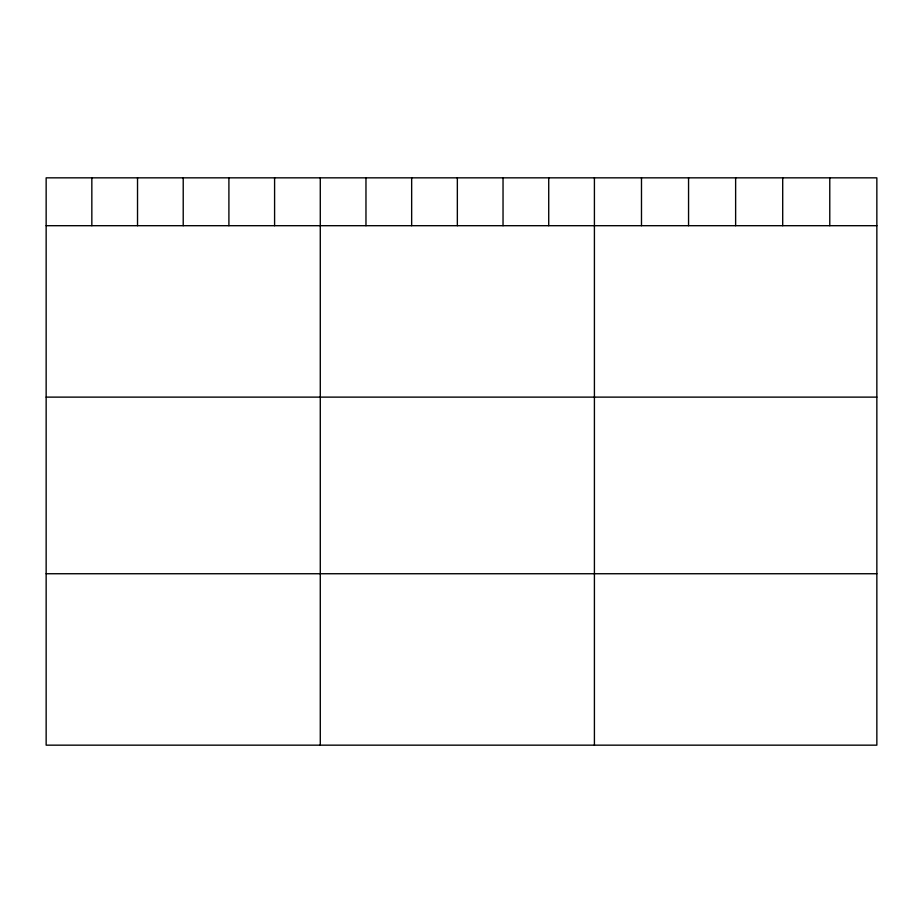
<?xml version="1.0" encoding="UTF-8"?>
<svg xmlns="http://www.w3.org/2000/svg" width="923" height="923" viewBox="0 0 923 923"><rect width="100%" height="100%" fill="white"/><g stroke="black" fill="none" stroke-linecap="round" stroke-linejoin="round"><path stroke-width="1.38" d="M876.85 225.697L876.85 745.161L46.15 745.161L46.15 177.839L876.85 177.839L876.85 225.697L46.15 225.697M46.15 397.121L876.85 397.121M46.15 573.737L876.85 573.737M829.777 177.839L829.777 225.697M782.704 177.839L782.704 225.697M735.631 177.839L735.631 225.697M688.558 177.839L688.558 225.697M641.485 177.839L641.485 225.697M594.412 177.839L594.412 745.161M548.724 177.839L548.724 225.697M503.035 177.839L503.035 225.697M457.346 177.839L457.346 225.697M411.658 177.839L411.658 225.697M365.969 177.839L365.969 225.697M320.281 177.839L320.281 745.161M274.593 177.839L274.593 225.697M228.904 177.839L228.904 225.697M183.216 177.839L183.216 225.697M137.527 177.839L137.527 225.697M91.838 177.839L91.838 225.697"/></g></svg>
